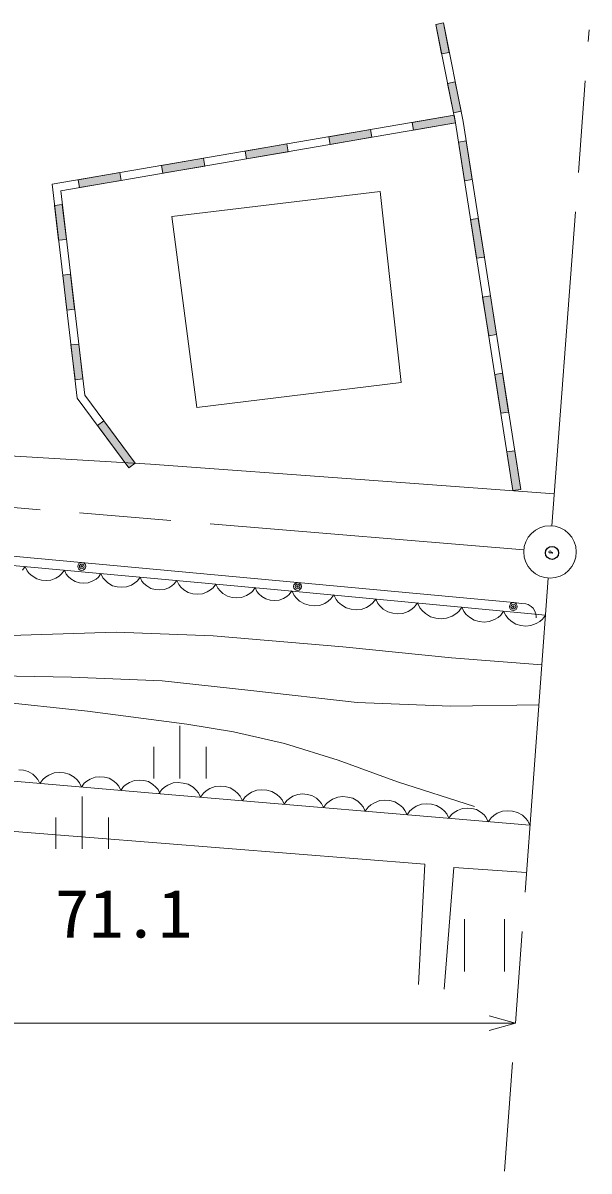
# Model space of a CAD drawing. Units: millimetres, scale not verified. Extents: x 40000 to 680000, y 20000 to 380000.
# Drawn here: x 515556 to 537134, y 237664 to 281407 of the extents above; entities that cross this region are included whole.
import ezdxf
from ezdxf.enums import TextEntityAlignment as Align

# ---------------------------------------------------------------- set-up
doc = ezdxf.new("R2010")
doc.units = ezdxf.units.MM
doc.header["$LTSCALE"] = 1000
doc.header["$PDMODE"] = 32
doc.header["$PDSIZE"] = 500
doc.linetypes.add('CHAIN', pattern=[18.5, 12, -1.5, 3.5, -1.5])
for name, color, linetype, lineweight in [('M-BGD', 7, 'Continuous', 13), ('M-BMK', 2, 'CHAIN', 13), ('M-BMK-SRVR', 3, 'Continuous', 13), ('M-STR-HTXT', 7, 'Continuous', 13)]:
    doc.layers.add(name, color=color, linetype=linetype, lineweight=lineweight)
doc.layers.add('M-OTRS', color=6, linetype='Continuous')
doc.styles.add('ＭＳ ゴシック', font='')
doc.styles.get('ＭＳ ゴシック').set_extended_font_data('MS Gothic')

msp = doc.modelspace()

# ---------------------------------------------------------------- hatches: boundary and pattern name
at = {"layer": 'M-BGD'}
for points in [[(531583, 281407), (531808, 280284), (531514, 280226), (531289, 281348)], [(532032, 279162), (532257, 278040), (531962, 277981), (531738, 279103)], [(530396, 277620), (531988, 277893), (532039, 277597), (530447, 277324)], [(527211, 277073), (528804, 277346), (528855, 277050), (527262, 276777)], [(532450, 276912), (532681, 275437), (532385, 275391), (532154, 276866)], [(524027, 276526), (525619, 276799), (525670, 276503), (524078, 276230)], [(520842, 275979), (522435, 276252), (522485, 275957), (520893, 275683)], [(517658, 275432), (519250, 275705), (519301, 275410), (517708, 275136)], [(516915, 273126), (516759, 274455), (517057, 274490), (517213, 273162)], [(532913, 273962), (533144, 272486), (532848, 272440), (532616, 273915)], [(517228, 270469), (517072, 271798), (517370, 271833), (517526, 270504)], [(533375, 271011), (533606, 269535), (533310, 269489), (533079, 270964)], [(517541, 267811), (517384, 269140), (517682, 269175), (517839, 267846)], [(533838, 268060), (534069, 266584), (533773, 266538), (533541, 268013)], [(519588, 264452), (518394, 266065), (518636, 266243), (519829, 264630)], [(534300, 265109), (534531, 263633), (534235, 263587), (534004, 265062)]]:
    msp.add_hatch(color=256, dxfattribs=at).paths.add_polyline_path(points)

# ---------------------------------------------------------------- linework, layer by layer
for p, q in [((531289, 281348), (532039, 277597)), ((531583, 281407), (532335, 277650)), ((516664, 275261), (531988, 277893)), ((531988, 277893), (532039, 277597)), ((516995, 275014), (532039, 277597)), ((532039, 277597), (534235, 263587)), ((532335, 277650), (534531, 263633)), ((517624, 267107), (516664, 275261)), ((517912, 267221), (516995, 275014)), ((521229, 274034), (529168, 274985)), ((529168, 274985), (529976, 267712)), ((522179, 266761), (521229, 274034)), ((529976, 267712), (522179, 266761)), ((519588, 264452), (517624, 267107)), ((519829, 264630), (517912, 267221)), ((514078, 264971), (520413, 264596)), ((520413, 264596), (528414, 264012)), ((528414, 264012), (535812, 263472)), ((534531, 263633), (534235, 263587)), ((503877, 262146), (534263, 259320)), ((512754, 260955), (525816, 259764)), ((515545, 260560), (515642, 260692)), ((515642, 260692), (515718, 260534)), ((515718, 260534), (515799, 260436)), ((515799, 260436), (515910, 260336)), ((515910, 260336), (516082, 260230)), ((516807, 260254), (516934, 260333)), ((516934, 260333), (517032, 260414)), ((517032, 260414), (517135, 260555)), ((517135, 260555), (517206, 260408)), ((517206, 260408), (517282, 260317)), ((517282, 260317), (517386, 260223)), ((518342, 260220), (518433, 260296)), ((518433, 260296), (518530, 260428)), ((518530, 260428), (518606, 260271)), ((518606, 260271), (518687, 260173)), ((519920, 260151), (520023, 260292)), ((520023, 260292), (520094, 260145)), ((516082, 260230), (516258, 260183)), ((516258, 260183), (516437, 260167)), ((516437, 260167), (516619, 260181)), ((516619, 260181), (516807, 260254)), ((517386, 260223), (517546, 260124)), ((517546, 260124), (517711, 260081)), ((517711, 260081), (517878, 260066)), ((517878, 260066), (518048, 260078)), ((518048, 260078), (518223, 260147)), ((518223, 260147), (518342, 260220)), ((518687, 260173), (518798, 260072)), ((518798, 260072), (518970, 259966)), ((518970, 259966), (519146, 259920)), ((519146, 259920), (519325, 259904)), ((519325, 259904), (519507, 259917)), ((519507, 259917), (519695, 259991)), ((519695, 259991), (519822, 260069)), ((519822, 260069), (519920, 260151)), ((520094, 260145), (520170, 260054)), ((520170, 260054), (520274, 259960)), ((520274, 259960), (520434, 259861)), ((520434, 259861), (520599, 259818)), ((520936, 259815), (521111, 259884)), ((521111, 259884), (521230, 259957)), ((521230, 259957), (521321, 260033)), ((521321, 260033), (521418, 260165)), ((521418, 260165), (521494, 260007)), ((521494, 260007), (521575, 259910)), ((521575, 259910), (521687, 259809)), ((522710, 259806), (522808, 259887)), ((522808, 259887), (522912, 260029)), ((522912, 260029), (522988, 259871)), ((522988, 259871), (523069, 259773)), ((524302, 259751), (524405, 259892)), ((524405, 259892), (524476, 259745)), ((520599, 259818), (520766, 259803)), ((520766, 259803), (520936, 259815)), ((521687, 259809), (521858, 259703)), ((521858, 259703), (522034, 259657)), ((522034, 259657), (522213, 259640)), ((522213, 259640), (522395, 259654)), ((522395, 259654), (522583, 259727)), ((522583, 259727), (522710, 259806)), ((523069, 259773), (523180, 259673)), ((523180, 259673), (523351, 259567)), ((523351, 259567), (523528, 259521)), ((523528, 259521), (523707, 259504)), ((523707, 259504), (523889, 259518)), ((523889, 259518), (524077, 259591)), ((524077, 259591), (524204, 259670)), ((524204, 259670), (524302, 259751)), ((524476, 259745), (524552, 259654)), ((524552, 259654), (524656, 259560)), ((524656, 259560), (524816, 259461)), ((524816, 259461), (524981, 259418)), ((524981, 259418), (525148, 259403)), ((525148, 259403), (525318, 259416)), ((525318, 259416), (525493, 259484)), ((525493, 259484), (525612, 259558)), ((525612, 259558), (525703, 259634)), ((525703, 259634), (525800, 259765)), ((525816, 259764), (535470, 258841)), ((525816, 259764), (525896, 259595)), ((525896, 259595), (525983, 259491)), ((525983, 259491), (526101, 259383)), ((527193, 259375), (527298, 259461)), ((527298, 259461), (527409, 259612)), ((527409, 259612), (527489, 259443)), ((527489, 259443), (527576, 259338)), ((528891, 259309), (529002, 259459)), ((529002, 259459), (529082, 259291)), ((526101, 259383), (526283, 259269)), ((526283, 259269), (526471, 259219)), ((526471, 259219), (526662, 259201)), ((526662, 259201), (526856, 259214)), ((526856, 259214), (527057, 259292)), ((527057, 259292), (527193, 259375)), ((527576, 259338), (527694, 259231)), ((527694, 259231), (527876, 259117)), ((527876, 259117), (528064, 259067)), ((528064, 259067), (528255, 259049)), ((528255, 259049), (528449, 259062)), ((528449, 259062), (528650, 259139)), ((528650, 259139), (528786, 259223)), ((528786, 259223), (528891, 259309)), ((529082, 259291), (529168, 259186)), ((529168, 259186), (529287, 259078)), ((529287, 259078), (529469, 258965)), ((529469, 258965), (529657, 258915)), ((530042, 258910), (530242, 258987)), ((530242, 258987), (530379, 259071)), ((530379, 259071), (530483, 259157)), ((530483, 259157), (530594, 259307)), ((530594, 259307), (530680, 259128)), ((530680, 259128), (530771, 259017)), ((530771, 259017), (530897, 258902)), ((532058, 258894), (532169, 258986)), ((532169, 258986), (532287, 259145)), ((532287, 259145), (532367, 258977)), ((532367, 258977), (532453, 258872)), ((533769, 258843), (533879, 258993)), ((533879, 258993), (533960, 258825)), ((534263, 259320), (534562, 259292)), ((534562, 259292), (534721, 259277)), ((534721, 259277), (534819, 259248)), ((534819, 259248), (534933, 259177)), ((534933, 259177), (535007, 259110)), ((535007, 259110), (535059, 259025)), ((535059, 259025), (535108, 258900)), ((529657, 258915), (529848, 258896)), ((529848, 258896), (530042, 258910)), ((530897, 258902), (531091, 258781)), ((531091, 258781), (531290, 258728)), ((531290, 258728), (531493, 258709)), ((531493, 258709), (531700, 258723)), ((531700, 258723), (531913, 258805)), ((531913, 258805), (532058, 258894)), ((532453, 258872), (532572, 258764)), ((532572, 258764), (532754, 258651)), ((532754, 258651), (532942, 258601)), ((532942, 258601), (533133, 258582)), ((533133, 258582), (533327, 258596)), ((533327, 258596), (533527, 258673)), ((533527, 258673), (533664, 258756)), ((533664, 258756), (533769, 258843)), ((533960, 258825), (534046, 258720)), ((534046, 258720), (534164, 258612)), ((534164, 258612), (534346, 258498)), ((535108, 258900), (535119, 258798)), ((535119, 258798), (535113, 258739)), ((535120, 258521), (535257, 258604)), ((535257, 258604), (535361, 258691)), ((535361, 258691), (535472, 258841)), ((514644, 258055), (519115, 258193)), ((519115, 258193), (522807, 258055)), ((534346, 258498), (534534, 258448)), ((534534, 258448), (534726, 258430)), ((534726, 258430), (534920, 258444)), ((534920, 258444), (535120, 258521)), ((522807, 258055), (527744, 257639)), ((527744, 257639), (531897, 257224)), ((531897, 257224), (535331, 256949)), ((517408, 256486), (514316, 256532)), ((520868, 256347), (517408, 256486)), ((524237, 255978), (520868, 256347)), ((528298, 255517), (524237, 255978)), ((531851, 255378), (528298, 255517)), ((535219, 255424), (531851, 255378)), ((521539, 254626), (521539, 252626)), ((520539, 253826), (520539, 252626)), ((522539, 253826), (522539, 252626)), ((515580, 252932), (515400, 252948)), ((515757, 252887), (515580, 252932)), ((515928, 252783), (515757, 252887)), ((516941, 252848), (516747, 252832)), ((517133, 252831), (516941, 252848)), ((520783, 252042), (511678, 252810)), ((516040, 252683), (515928, 252783)), ((516122, 252586), (516040, 252683)), ((516199, 252428), (516122, 252586)), ((516309, 252580), (516199, 252428)), ((516412, 252667), (516309, 252580)), ((516548, 252752), (516412, 252667)), ((516747, 252832), (516548, 252752)), ((517321, 252783), (517133, 252831)), ((517505, 252672), (517321, 252783)), ((517624, 252565), (517505, 252672)), ((517712, 252461), (517624, 252565)), ((517794, 252294), (517712, 252461)), ((517896, 252436), (517794, 252294)), ((517993, 252518), (517896, 252436)), ((518121, 252598), (517993, 252518)), ((518307, 252672), (518121, 252598)), ((518489, 252687), (518307, 252672)), ((518669, 252672), (518489, 252687)), ((518846, 252627), (518669, 252672)), ((519017, 252522), (518846, 252627)), ((519129, 252422), (519017, 252522)), ((519211, 252325), (519129, 252422)), ((519615, 252471), (519488, 252392)), ((519802, 252546), (519615, 252471)), ((519984, 252561), (519802, 252546)), ((520163, 252546), (519984, 252561)), ((520340, 252501), (520163, 252546)), ((520512, 252396), (520340, 252501)), ((521283, 252449), (521083, 252369)), ((521477, 252464), (521283, 252449)), ((521668, 252448), (521477, 252464)), ((521856, 252400), (521668, 252448)), ((522040, 252288), (521856, 252400)), ((519289, 252168), (519211, 252325)), ((519391, 252310), (519289, 252168)), ((519488, 252392), (519391, 252310)), ((520624, 252296), (520512, 252396)), ((520706, 252199), (520624, 252296)), ((520783, 252042), (520706, 252199)), ((520844, 252197), (520734, 252046)), ((534883, 250839), (520783, 252042)), ((520947, 252285), (520844, 252197)), ((521083, 252369), (520947, 252285)), ((522159, 252181), (522040, 252288)), ((522246, 252077), (522159, 252181)), ((522329, 251910), (522246, 252077)), ((522438, 252061), (522329, 251910)), ((522542, 252149), (522438, 252061)), ((522677, 252233), (522542, 252149)), ((522877, 252313), (522677, 252233)), ((523071, 252328), (522877, 252313)), ((523262, 252312), (523071, 252328)), ((523451, 252264), (523262, 252312)), ((523634, 252152), (523451, 252264)), ((523753, 252045), (523634, 252152)), ((523841, 251942), (523753, 252045)), ((524136, 252013), (524032, 251925)), ((524272, 252097), (524136, 252013)), ((524471, 252177), (524272, 252097)), ((524665, 252192), (524471, 252177)), ((524856, 252176), (524665, 252192)), ((525045, 252128), (524856, 252176)), ((525228, 252016), (525045, 252128)), ((525347, 251909), (525228, 252016)), ((526031, 252016), (525844, 251941)), ((526213, 252030), (526031, 252016)), ((526392, 252015), (526213, 252030)), ((526569, 251970), (526392, 252015)), ((526741, 251865), (526569, 251970)), ((517816, 251940), (517816, 249940)), ((523923, 251774), (523841, 251942)), ((524032, 251925), (523923, 251774)), ((525435, 251806), (525347, 251909)), ((525517, 251638), (525435, 251806)), ((525619, 251780), (525517, 251638)), ((525717, 251862), (525619, 251780)), ((525844, 251941), (525717, 251862)), ((526853, 251765), (526741, 251865)), ((526935, 251668), (526853, 251765)), ((527012, 251511), (526935, 251668)), ((527121, 251662), (527012, 251511)), ((527225, 251749), (527121, 251662)), ((527360, 251834), (527225, 251749)), ((527560, 251913), (527360, 251834)), ((527754, 251929), (527560, 251913)), ((527945, 251913), (527754, 251929)), ((528134, 251865), (527945, 251913)), ((528317, 251753), (528134, 251865)), ((528436, 251646), (528317, 251753)), ((528524, 251542), (528436, 251646)), ((528606, 251375), (528524, 251542)), ((528715, 251526), (528606, 251375)), ((528819, 251613), (528715, 251526)), ((528955, 251698), (528819, 251613)), ((529154, 251778), (528955, 251698)), ((529348, 251793), (529154, 251778)), ((529539, 251777), (529348, 251793)), ((529728, 251729), (529539, 251777)), ((529911, 251617), (529728, 251729)), ((530030, 251510), (529911, 251617)), ((530549, 251562), (530413, 251477)), ((530748, 251642), (530549, 251562)), ((530942, 251657), (530748, 251642)), ((531134, 251641), (530942, 251657)), ((531322, 251593), (531134, 251641)), ((531505, 251481), (531322, 251593)), ((506034, 251306), (515557, 250574)), ((516816, 251140), (516816, 249940)), ((518816, 251140), (518816, 249940)), ((530118, 251406), (530030, 251510)), ((530200, 251239), (530118, 251406)), ((530309, 251390), (530200, 251239)), ((530413, 251477), (530309, 251390)), ((531625, 251374), (531505, 251481)), ((531712, 251270), (531625, 251374)), ((531794, 251103), (531712, 251270)), ((531897, 251245), (531794, 251103)), ((531994, 251327), (531897, 251245)), ((532121, 251406), (531994, 251327)), ((532308, 251480), (532121, 251406)), ((532490, 251495), (532308, 251480)), ((532669, 251480), (532490, 251495)), ((532846, 251435), (532669, 251480)), ((533018, 251330), (532846, 251435)), ((533130, 251230), (533018, 251330)), ((533212, 251132), (533130, 251230)), ((533289, 250975), (533212, 251132)), ((533398, 251127), (533289, 250975)), ((533502, 251214), (533398, 251127)), ((533638, 251299), (533502, 251214)), ((533837, 251378), (533638, 251299)), ((534031, 251394), (533837, 251378)), ((534222, 251377), (534031, 251394)), ((534411, 251329), (534222, 251377)), ((534594, 251217), (534411, 251329)), ((534713, 251111), (534594, 251217)), ((534801, 251007), (534713, 251111)), ((534883, 250839), (534801, 251007)), ((515557, 250574), (530879, 249353)), ((530879, 249353), (530635, 244774)), ((531611, 244591), (531978, 249231)), ((531978, 249231), (534751, 249041)), ((532390, 247264), (532390, 245264)), ((533910, 245264), (533910, 247264))]:
    msp.add_line(p, q, dxfattribs=at)
for points in [[(531583, 281407), (531808, 280284), (531514, 280226), (531289, 281348)], [(532032, 279162), (532257, 278040), (531962, 277981), (531738, 279103)], [(530396, 277620), (531988, 277893), (532039, 277597), (530447, 277324)], [(527211, 277073), (528804, 277346), (528855, 277050), (527262, 276777)], [(532450, 276912), (532681, 275437), (532385, 275391), (532154, 276866)], [(524027, 276526), (525619, 276799), (525670, 276503), (524078, 276230)], [(520842, 275979), (522435, 276252), (522485, 275957), (520893, 275683)], [(517658, 275432), (519250, 275705), (519301, 275410), (517708, 275136)], [(516915, 273126), (516759, 274455), (517057, 274490), (517213, 273162)], [(532913, 273962), (533144, 272486), (532848, 272440), (532616, 273915)], [(517228, 270469), (517072, 271798), (517370, 271833), (517526, 270504)], [(533375, 271011), (533606, 269535), (533310, 269489), (533079, 270964)], [(517541, 267811), (517384, 269140), (517682, 269175), (517839, 267846)], [(533838, 268060), (534069, 266584), (533773, 266538), (533541, 268013)], [(519588, 264452), (518394, 266065), (518636, 266243), (519829, 264630)], [(534300, 265109), (534531, 263633), (534235, 263587), (534004, 265062)]]:
    msp.add_lwpolyline(points, close=True, dxfattribs=at)
msp.add_lwpolyline([(495046, 259242), (496011, 258977), (496998, 258832), (498403, 258757), (499951, 258547), (501088, 258173), (502310, 257655), (503799, 257040), (505310, 256527), (506445, 256269), (507632, 256111), (510847, 255903), (514430, 255562), (518021, 255191), (521798, 254695), (523577, 254394), (525528, 253956), (527577, 253316), (529835, 252498), (532771, 251550)], dxfattribs=at)
for centre, radius in [((517797, 260701), 150), ((517797, 260701), 90), ((517797, 260701), 30), ((526023, 259936), 150), ((526023, 259936), 90), ((526023, 259936), 30), ((534249, 259170), 150), ((534249, 259170), 90), ((534249, 259170), 30)]:
    msp.add_circle(centre, radius, dxfattribs=at)
at = {"layer": 'M-BMK'}
for p, q in [((535721, 262249), (537134, 281140)), ((534650, 261335), (512832, 263140)), ((535573, 260255), (533917, 237664))]:
    msp.add_line(p, q, dxfattribs=at)
at = {"layer": 'M-BMK-SRVR'}
for radius in [1000, 40]:
    msp.add_circle((535646, 261252), radius, dxfattribs=at)
at = {"layer": 'M-OTRS'}
msp.add_point((535722, 261215), dxfattribs=at)
at = {"layer": 'M-STR-HTXT'}
for p, q in [((475610, 243296), (534330, 243296)), ((533330, 243576), (534330, 243296)), ((534330, 243296), (533330, 243016))]:
    msp.add_line(p, q, dxfattribs=at)

# ---------------------------------------------------------------- texts
at = {"layer": 'M-BGD', "style": 'ＭＳ ゴシック', "width": 1.05}
msp.add_text('71.1', height=1833, dxfattribs=at).set_placement((516778, 246010), align=Align.BOTTOM_LEFT)

doc.saveas('drawing.dxf')
